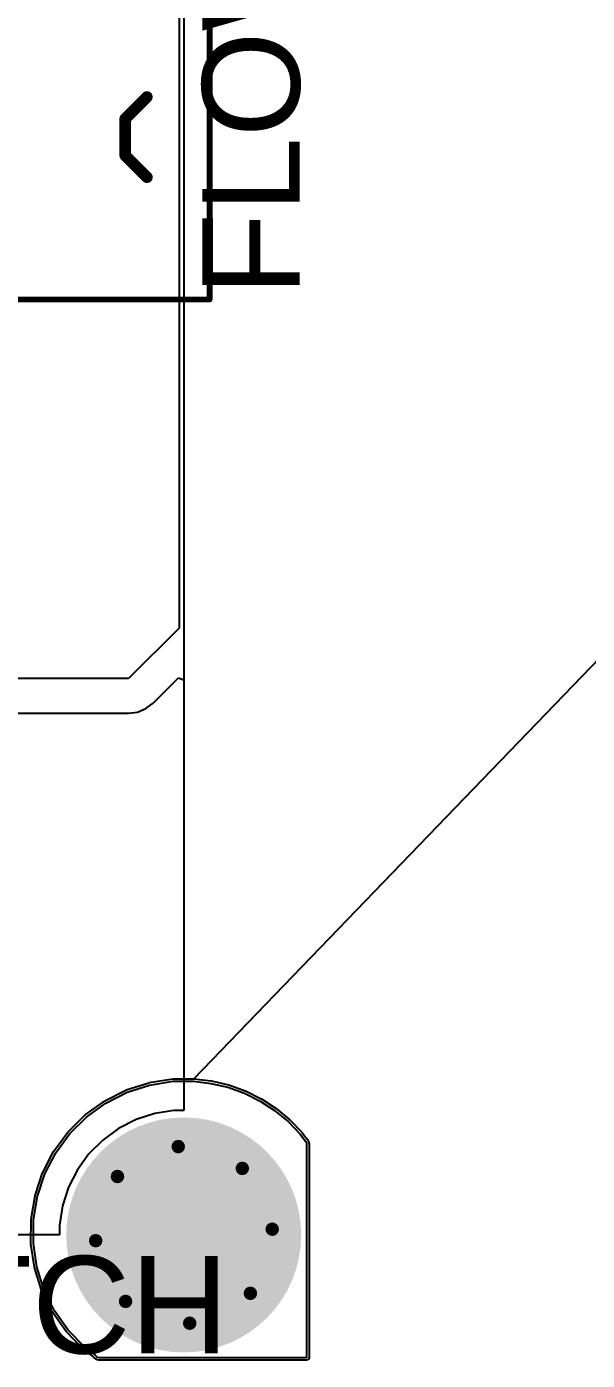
# Model space of a CAD drawing. Header units: millimetres. Extents: x -3 to 5437, y -3 to 5435.
# Drawn here: x 195.96 to 208.38, y -2.78 to 26.76 of the extents above; entities that cross this region are included whole.
import ezdxf

# ---------------------------------------------------------------- set-up
doc = ezdxf.new("R2010")
doc.units = ezdxf.units.MM
for name, color, linetype in [('BottomLayer', 5, 'Continuous'), ('BottomSolder', 6, 'Continuous'), ('MultiLayer', 9, 'Continuous'), ('PadHoleLayer', 156, 'Continuous'), ('TopLayer', 1, 'Continuous'), ('TopOverlay', 2, 'Continuous'), ('TopSolder', 216, 'Continuous'), ('ViaHoleLayer', 16, 'Continuous')]:
    doc.layers.add(name, color=color, linetype=linetype)
doc.styles.add('Arial', font='', dxfattribs={"height": 0.2})
doc.styles.get('Arial').set_extended_font_data('Arial')

# ---------------------------------------------------------------- blocks, each defined once
blk = doc.blocks.new('TBP01R1_508_03BE_340')
at = {"layer": 'BottomLayer'}
blk.add_hatch(color=5, dxfattribs=at).paths.add_polyline_path([(-4.04, 1.5), (-1.04, 1.5), (-1.04, -1.5), (-4.04, -1.5)])
h = blk.add_hatch(color=5, dxfattribs=at)
edge = h.paths.add_edge_path()
edge.add_arc((2.54, 0), 1.5, 0, 360)
h = blk.add_hatch(color=5, dxfattribs=at)
edge = h.paths.add_edge_path()
edge.add_arc((7.62, 0), 1.5, 0, 360)
at = {"layer": 'BottomSolder'}
blk.add_hatch(color=6, dxfattribs=at).paths.add_polyline_path([(-4.142, 1.602), (-0.938, 1.602), (-0.938, -1.602), (-4.142, -1.602)])
h = blk.add_hatch(color=6, dxfattribs=at)
edge = h.paths.add_edge_path()
edge.add_arc((2.54, 0), 1.602, 0, 360)
h = blk.add_hatch(color=6, dxfattribs=at)
edge = h.paths.add_edge_path()
edge.add_arc((7.62, 0), 1.602, 0, 360)
at = {"layer": 'MultiLayer'}
blk.add_hatch(color=9, dxfattribs=at).paths.add_polyline_path([(-4.04, 1.5), (-1.04, 1.5), (-1.04, -1.5), (-4.04, -1.5)])
h = blk.add_hatch(color=9, dxfattribs=at)
edge = h.paths.add_edge_path()
edge.add_arc((2.54, 0), 1.5, 0, 360)
h = blk.add_hatch(color=9, dxfattribs=at)
edge = h.paths.add_edge_path()
edge.add_arc((7.62, 0), 1.5, 0, 360)
at = {"layer": 'PadHoleLayer'}
h = blk.add_hatch(color=156, dxfattribs=at)
edge = h.paths.add_edge_path()
edge.add_arc((-2.54, 0), 0.85, 0, 360)
h = blk.add_hatch(color=156, dxfattribs=at)
edge = h.paths.add_edge_path()
edge.add_arc((2.54, 0), 0.85, 0, 360)
h = blk.add_hatch(color=156, dxfattribs=at)
edge = h.paths.add_edge_path()
edge.add_arc((7.62, 0), 0.85, 0, 360)
at = {"layer": 'TopLayer'}
blk.add_hatch(color=1, dxfattribs=at).paths.add_polyline_path([(-4.04, 1.5), (-1.04, 1.5), (-1.04, -1.5), (-4.04, -1.5)])
h = blk.add_hatch(color=1, dxfattribs=at)
edge = h.paths.add_edge_path()
edge.add_arc((2.54, 0), 1.5, 0, 360)
h = blk.add_hatch(color=1, dxfattribs=at)
edge = h.paths.add_edge_path()
edge.add_arc((7.62, 0), 1.5, 0, 360)
at = {"layer": 'TopSolder'}
blk.add_hatch(color=216, dxfattribs=at).paths.add_polyline_path([(-4.142, 1.602), (-0.938, 1.602), (-0.938, -1.602), (-4.142, -1.602)])
h = blk.add_hatch(color=216, dxfattribs=at)
edge = h.paths.add_edge_path()
edge.add_arc((2.54, 0), 1.602, 0, 360)
h = blk.add_hatch(color=216, dxfattribs=at)
edge = h.paths.add_edge_path()
edge.add_arc((7.62, 0), 1.602, 0, 360)
at = {"layer": 'TopOverlay'}
for points, const_width in [([(-5.88, -2), (-5.88, 10)], 0.127), ([(10.96, 10), (-5.88, 10)], 0.127), ([(10.96, -2), (10.96, 10)], 0.127), ([(-3.2, 8.128), (-3.683, 8.611)], 0.254), ([(-2.388, 8.128), (-1.905, 8.611)], 0.254), ([(1.88, 8.128), (1.397, 8.611)], 0.254), ([(1.88, 8.128), (1.397, 8.611)], 0.254), ([(2.692, 8.128), (3.175, 8.611)], 0.254), ([(2.692, 8.128), (3.175, 8.611)], 0.254), ([(6.96, 8.128), (6.477, 8.611)], 0.254), ([(7.772, 8.128), (8.255, 8.611)], 0.254), ([(-2.388, 8.128), (-3.2, 8.128)], 0.254), ([(2.692, 8.128), (1.88, 8.128)], 0.254), ([(2.692, 8.128), (1.88, 8.128)], 0.254), ([(7.772, 8.128), (6.96, 8.128)], 0.254), ([(10.96, -2), (-5.88, -2)], 0.127)]:
    blk.add_lwpolyline(points, dxfattribs=dict(at, const_width=const_width))
for points, const_width in [([(-5.912, 10, 1), (-5.848, 10, 1)], 0.0635), ([(-5.912, 10, 1), (-5.848, 10, 1)], 0.0635), ([(10.928, 10, 1), (10.992, 10, 1)], 0.0635), ([(10.928, 10, 1), (10.992, 10, 1)], 0.0635), ([(-3.747, 8.611, 1), (-3.619, 8.611, 1)], 0.127), ([(-1.968, 8.611, 1), (-1.841, 8.611, 1)], 0.127), ([(1.333, 8.611, 1), (1.46, 8.611, 1)], 0.127), ([(1.333, 8.611, 1), (1.46, 8.611, 1)], 0.127), ([(3.111, 8.611, 1), (3.239, 8.611, 1)], 0.127), ([(3.111, 8.611, 1), (3.239, 8.611, 1)], 0.127), ([(6.413, 8.611, 1), (6.54, 8.611, 1)], 0.127), ([(8.191, 8.611, 1), (8.319, 8.611, 1)], 0.127), ([(-3.264, 8.128, 1), (-3.137, 8.128, 1)], 0.127), ([(-3.264, 8.128, 1), (-3.137, 8.128, 1)], 0.127), ([(-2.451, 8.128, 1), (-2.324, 8.128, 1)], 0.127), ([(-2.451, 8.128, 1), (-2.324, 8.128, 1)], 0.127), ([(1.816, 8.128, 1), (1.943, 8.128, 1)], 0.127), ([(1.816, 8.128, 1), (1.943, 8.128, 1)], 0.127), ([(1.816, 8.128, 1), (1.943, 8.128, 1)], 0.127), ([(1.816, 8.128, 1), (1.943, 8.128, 1)], 0.127), ([(2.629, 8.128, 1), (2.756, 8.128, 1)], 0.127), ([(2.629, 8.128, 1), (2.756, 8.128, 1)], 0.127), ([(2.629, 8.128, 1), (2.756, 8.128, 1)], 0.127), ([(2.629, 8.128, 1), (2.756, 8.128, 1)], 0.127), ([(6.896, 8.128, 1), (7.023, 8.128, 1)], 0.127), ([(6.896, 8.128, 1), (7.023, 8.128, 1)], 0.127), ([(7.709, 8.128, 1), (7.836, 8.128, 1)], 0.127), ([(7.709, 8.128, 1), (7.836, 8.128, 1)], 0.127), ([(-2.618, -1.702, 1), (-2.818, -1.702, 1)], 0.2), ([(-2.868, -1.702, 1), (-2.768, -1.702, 1)], 0.1), ([(-2.668, -1.702, 1), (-2.568, -1.702, 1)], 0.1), ([(-5.912, -2, 1), (-5.848, -2, 1)], 0.0635), ([(-5.912, -2, 1), (-5.848, -2, 1)], 0.0635), ([(10.928, -2, 1), (10.992, -2, 1)], 0.0635), ([(10.928, -2, 1), (10.992, -2, 1)], 0.0635)]:
    blk.add_lwpolyline(points, format="xyb", close=True, dxfattribs=dict(at, const_width=const_width))

msp = doc.modelspace()

# ---------------------------------------------------------------- hatches: boundary and pattern name
at = {"layer": 'BottomLayer'}
h = msp.add_hatch(color=5, dxfattribs=at)
edge = h.paths.add_edge_path()
edge.add_arc((199.443, -0.003), 2.5, 0, 360)
h = msp.add_hatch(color=5, dxfattribs=at)
edge = h.paths.add_edge_path()
edge.add_arc((199.321, 1.953), 0.3, 0, 360)
h = msp.add_hatch(color=5, dxfattribs=at)
edge = h.paths.add_edge_path()
edge.add_arc((197.975, 1.291), 0.3, 0, 360)
h = msp.add_hatch(color=5, dxfattribs=at)
edge = h.paths.add_edge_path()
edge.add_arc((200.741, 1.47), 0.3, 0, 360)
h = msp.add_hatch(color=5, dxfattribs=at)
edge = h.paths.add_edge_path()
edge.add_arc((201.403, 0.124), 0.3, 0, 360)
h = msp.add_hatch(color=5, dxfattribs=at)
edge = h.paths.add_edge_path()
edge.add_arc((197.492, -0.13), 0.3, 0, 360)
h = msp.add_hatch(color=5, dxfattribs=at)
edge = h.paths.add_edge_path()
edge.add_arc((198.154, -1.475), 0.3, 0, 360)
h = msp.add_hatch(color=5, dxfattribs=at)
edge = h.paths.add_edge_path()
edge.add_arc((200.92, -1.296), 0.3, 0, 360)
h = msp.add_hatch(color=5, dxfattribs=at)
edge = h.paths.add_edge_path()
edge.add_arc((199.575, -1.958), 0.3, 0, 360)
at = {"layer": 'BottomSolder'}
h = msp.add_hatch(color=6, dxfattribs=at)
edge = h.paths.add_edge_path()
edge.add_arc((199.443, -0.003), 2.602, 0, 360)
h = msp.add_hatch(color=6, dxfattribs=at)
edge = h.paths.add_edge_path()
edge.add_arc((199.321, 1.953), 0.15, 0, 360)
h = msp.add_hatch(color=6, dxfattribs=at)
edge = h.paths.add_edge_path()
edge.add_arc((200.741, 1.47), 0.15, 0, 360)
h = msp.add_hatch(color=6, dxfattribs=at)
edge = h.paths.add_edge_path()
edge.add_arc((197.975, 1.291), 0.15, 0, 360)
h = msp.add_hatch(color=6, dxfattribs=at)
edge = h.paths.add_edge_path()
edge.add_arc((197.492, -0.13), 0.15, 0, 360)
h = msp.add_hatch(color=6, dxfattribs=at)
edge = h.paths.add_edge_path()
edge.add_arc((201.403, 0.124), 0.15, 0, 360)
h = msp.add_hatch(color=6, dxfattribs=at)
edge = h.paths.add_edge_path()
edge.add_arc((200.92, -1.296), 0.15, 0, 360)
h = msp.add_hatch(color=6, dxfattribs=at)
edge = h.paths.add_edge_path()
edge.add_arc((198.154, -1.475), 0.15, 0, 360)
h = msp.add_hatch(color=6, dxfattribs=at)
edge = h.paths.add_edge_path()
edge.add_arc((199.575, -1.958), 0.15, 0, 360)
at = {"layer": 'MultiLayer'}
h = msp.add_hatch(color=9, dxfattribs=at)
edge = h.paths.add_edge_path()
edge.add_arc((199.443, -0.003), 2.5, 0, 360)
at = {"layer": 'PadHoleLayer'}
h = msp.add_hatch(color=156, dxfattribs=at)
edge = h.paths.add_edge_path()
edge.add_arc((199.443, -0.003), 1.55, 0, 360)
at = {"layer": 'TopLayer'}
h = msp.add_hatch(color=1, dxfattribs=at)
edge = h.paths.add_edge_path()
edge.add_arc((199.443, -0.003), 2.5, 0, 360)
h = msp.add_hatch(color=1, dxfattribs=at)
edge = h.paths.add_edge_path()
edge.add_arc((199.321, 1.953), 0.3, 0, 360)
h = msp.add_hatch(color=1, dxfattribs=at)
edge = h.paths.add_edge_path()
edge.add_arc((197.975, 1.291), 0.3, 0, 360)
h = msp.add_hatch(color=1, dxfattribs=at)
edge = h.paths.add_edge_path()
edge.add_arc((200.741, 1.47), 0.3, 0, 360)
h = msp.add_hatch(color=1, dxfattribs=at)
edge = h.paths.add_edge_path()
edge.add_arc((201.403, 0.124), 0.3, 0, 360)
h = msp.add_hatch(color=1, dxfattribs=at)
edge = h.paths.add_edge_path()
edge.add_arc((197.492, -0.13), 0.3, 0, 360)
h = msp.add_hatch(color=1, dxfattribs=at)
edge = h.paths.add_edge_path()
edge.add_arc((198.154, -1.475), 0.3, 0, 360)
h = msp.add_hatch(color=1, dxfattribs=at)
edge = h.paths.add_edge_path()
edge.add_arc((200.92, -1.296), 0.3, 0, 360)
h = msp.add_hatch(color=1, dxfattribs=at)
edge = h.paths.add_edge_path()
edge.add_arc((199.575, -1.958), 0.3, 0, 360)
at = {"layer": 'TopSolder'}
h = msp.add_hatch(color=216, dxfattribs=at)
edge = h.paths.add_edge_path()
edge.add_arc((199.443, -0.003), 2.602, 0, 360)
h = msp.add_hatch(color=216, dxfattribs=at)
edge = h.paths.add_edge_path()
edge.add_arc((199.321, 1.953), 0.15, 0, 360)
h = msp.add_hatch(color=216, dxfattribs=at)
edge = h.paths.add_edge_path()
edge.add_arc((200.741, 1.47), 0.15, 0, 360)
h = msp.add_hatch(color=216, dxfattribs=at)
edge = h.paths.add_edge_path()
edge.add_arc((197.975, 1.291), 0.15, 0, 360)
h = msp.add_hatch(color=216, dxfattribs=at)
edge = h.paths.add_edge_path()
edge.add_arc((197.492, -0.13), 0.15, 0, 360)
h = msp.add_hatch(color=216, dxfattribs=at)
edge = h.paths.add_edge_path()
edge.add_arc((201.403, 0.124), 0.15, 0, 360)
h = msp.add_hatch(color=216, dxfattribs=at)
edge = h.paths.add_edge_path()
edge.add_arc((200.92, -1.296), 0.15, 0, 360)
h = msp.add_hatch(color=216, dxfattribs=at)
edge = h.paths.add_edge_path()
edge.add_arc((198.154, -1.475), 0.15, 0, 360)
h = msp.add_hatch(color=216, dxfattribs=at)
edge = h.paths.add_edge_path()
edge.add_arc((199.575, -1.958), 0.15, 0, 360)
at = {"layer": 'ViaHoleLayer'}
h = msp.add_hatch(color=16, dxfattribs=at)
edge = h.paths.add_edge_path()
edge.add_arc((199.321, 1.953), 0.15, 0, 360)
h = msp.add_hatch(color=16, dxfattribs=at)
edge = h.paths.add_edge_path()
edge.add_arc((200.741, 1.47), 0.15, 0, 360)
h = msp.add_hatch(color=16, dxfattribs=at)
edge = h.paths.add_edge_path()
edge.add_arc((197.975, 1.291), 0.15, 0, 360)
h = msp.add_hatch(color=16, dxfattribs=at)
edge = h.paths.add_edge_path()
edge.add_arc((197.492, -0.13), 0.15, 0, 360)
h = msp.add_hatch(color=16, dxfattribs=at)
edge = h.paths.add_edge_path()
edge.add_arc((201.403, 0.124), 0.15, 0, 360)
h = msp.add_hatch(color=16, dxfattribs=at)
edge = h.paths.add_edge_path()
edge.add_arc((200.92, -1.296), 0.15, 0, 360)
h = msp.add_hatch(color=16, dxfattribs=at)
edge = h.paths.add_edge_path()
edge.add_arc((198.154, -1.475), 0.15, 0, 360)
h = msp.add_hatch(color=16, dxfattribs=at)
edge = h.paths.add_edge_path()
edge.add_arc((199.575, -1.958), 0.15, 0, 360)

# ---------------------------------------------------------------- linework, layer by layer
at = {"layer": 'BottomLayer'}
for p, q in [((199.339, 86.03), (199.339, 13.437)), ((199.339, 13.437), (198.222, 12.319)), ((198.222, 12.319), (187.63, 12.319)), ((198.765, 11.776), (199.326, 12.337)), ((199.326, 12.337), (199.443, 12.288)), ((199.443, 12.288), (199.443, 2.751)), ((187.63, 11.55), (198.222, 11.55)), ((198.222, 11.55), (198.421, 11.577)), ((198.421, 11.577), (198.606, 11.653)), ((198.606, 11.653), (198.765, 11.776)), ((198.188, 3.156), (198.687, 3.317)), ((198.687, 3.317), (199.206, 3.399)), ((199.206, 3.399), (199.469, 3.399)), ((199.469, 3.399), (199.662, 3.399)), ((199.662, 3.399), (200.046, 3.354)), ((200.046, 3.354), (200.423, 3.266)), ((200.423, 3.266), (200.786, 3.135)), ((197.719, 2.918), (198.188, 3.156)), ((200.786, 3.135), (201.133, 2.963)), ((201.133, 2.963), (201.457, 2.753)), ((197.293, 2.611), (197.719, 2.918)), ((198.799, 2.684), (198.386, 2.55)), ((199.227, 2.751), (198.799, 2.684)), ((199.443, 2.751), (199.227, 2.751)), ((201.457, 2.753), (201.755, 2.507)), ((196.92, 2.241), (197.293, 2.611)), ((198.386, 2.55), (198, 2.353)), ((201.755, 2.507), (202.023, 2.228)), ((196.609, 1.818), (196.92, 2.241)), ((197.649, 2.098), (197.343, 1.791)), ((198, 2.353), (197.649, 2.098)), ((202.023, 2.228), (202.14, 2.074)), ((202.14, 2.074), (202.146, 2.066)), ((196.368, 1.352), (196.609, 1.818)), ((197.343, 1.791), (197.088, 1.441)), ((202.146, 2.066), (202.156, 2.047)), ((202.156, 2.047), (202.162, 2.028)), ((202.162, 2.028), (202.166, 2.007)), ((202.166, 2.007), (202.166, 1.997)), ((202.166, 1.997), (202.166, 1.997)), ((202.166, 1.997), (202.166, -2.725)), ((196.203, 0.853), (196.368, 1.352)), ((197.088, 1.441), (196.891, 1.055)), ((196.891, 1.055), (196.757, 0.642)), ((196.116, 0.335), (196.203, 0.853)), ((196.757, 0.642), (196.689, 0.214)), ((196.112, -0.19), (196.116, 0.335)), ((196.689, 0.214), (196.689, -0.003)), ((196.689, -0.003), (114.941, -0.003)), ((196.189, -0.71), (196.112, -0.19)), ((196.346, -1.211), (196.189, -0.71)), ((196.58, -1.681), (196.346, -1.211)), ((196.883, -2.11), (196.58, -1.681)), ((197.25, -2.486), (196.883, -2.11)), ((197.46, -2.643), (197.25, -2.486)), ((197.463, -2.645), (197.46, -2.643)), ((197.46, -2.643), (197.46, -2.643)), ((197.467, -2.648), (197.463, -2.645)), ((197.472, -2.651), (197.467, -2.648)), ((197.477, -2.654), (197.472, -2.651)), ((197.479, -2.655), (197.477, -2.654)), ((197.487, -2.671), (197.479, -2.655)), ((197.511, -2.697), (197.487, -2.671)), ((197.541, -2.715), (197.511, -2.697)), ((197.575, -2.725), (197.541, -2.715)), ((197.593, -2.725), (197.575, -2.725)), ((200.9, -2.725), (197.593, -2.725)), ((202.166, -2.725), (200.9, -2.725))]:
    msp.add_line(p, q, dxfattribs=at)
at = {"layer": 'BottomSolder'}
for p, q in [((199.665, 3.453), (5436.901, 5435.166)), ((198.171, 3.208), (198.671, 3.369)), ((198.671, 3.369), (198.675, 3.369)), ((198.675, 3.369), (198.679, 3.371)), ((198.679, 3.371), (199.198, 3.453)), ((199.198, 3.453), (199.202, 3.452)), ((199.202, 3.452), (199.206, 3.454)), ((199.206, 3.454), (199.469, 3.454)), ((199.469, 3.454), (199.662, 3.454)), ((199.662, 3.454), (199.665, 3.453)), ((199.665, 3.453), (199.668, 3.453)), ((199.668, 3.453), (200.053, 3.409)), ((200.053, 3.409), (200.055, 3.407)), ((200.055, 3.407), (200.059, 3.408)), ((200.059, 3.408), (200.435, 3.32)), ((200.435, 3.32), (200.438, 3.318)), ((200.438, 3.318), (200.441, 3.318)), ((200.441, 3.318), (200.805, 3.187)), ((197.261, 2.656), (197.687, 2.963)), ((197.687, 2.963), (197.691, 2.964)), ((197.691, 2.964), (197.694, 2.967)), ((197.694, 2.967), (198.163, 3.205)), ((198.163, 3.205), (198.167, 3.205)), ((198.167, 3.205), (198.171, 3.208)), ((200.805, 3.187), (200.808, 3.185)), ((200.808, 3.185), (200.811, 3.185)), ((200.811, 3.185), (201.157, 3.013)), ((201.157, 3.013), (201.159, 3.01)), ((201.159, 3.01), (201.163, 3.01)), ((201.163, 3.01), (201.487, 2.799)), ((201.487, 2.799), (201.489, 2.796)), ((201.489, 2.796), (201.492, 2.795)), ((201.492, 2.795), (201.79, 2.549)), ((196.882, 2.28), (197.254, 2.65)), ((197.254, 2.65), (197.259, 2.652)), ((197.259, 2.652), (197.261, 2.656)), ((201.79, 2.549), (201.792, 2.546)), ((201.792, 2.546), (201.795, 2.545)), ((201.795, 2.545), (202.063, 2.266)), ((196.565, 1.851), (196.876, 2.274)), ((196.876, 2.274), (196.88, 2.276)), ((196.88, 2.276), (196.882, 2.28)), ((202.063, 2.266), (202.064, 2.263)), ((202.064, 2.263), (202.067, 2.261)), ((202.067, 2.261), (202.184, 2.107)), ((202.184, 2.107), (202.184, 2.107)), ((202.184, 2.107), (202.19, 2.099)), ((202.19, 2.099), (202.191, 2.094)), ((202.191, 2.094), (202.195, 2.091)), ((202.195, 2.091), (202.204, 2.073)), ((202.204, 2.073), (202.205, 2.068)), ((202.205, 2.068), (202.208, 2.065)), ((196.319, 1.377), (196.561, 1.843)), ((196.561, 1.843), (196.564, 1.846)), ((196.564, 1.846), (196.565, 1.851)), ((202.208, 2.065), (202.215, 2.045)), ((202.215, 2.045), (202.214, 2.041)), ((202.214, 2.041), (202.217, 2.037)), ((202.217, 2.037), (202.22, 2.016)), ((202.22, 2.016), (202.219, 2.012)), ((202.219, 2.012), (202.221, 2.007)), ((202.221, 2.007), (202.221, 1.997)), ((202.221, 1.997), (202.221, 1.997)), ((202.221, 1.997), (202.221, -2.725)), ((196.15, 0.87), (196.316, 1.369)), ((196.316, 1.369), (196.319, 1.372)), ((196.319, 1.372), (196.319, 1.377)), ((196.062, 0.344), (196.148, 0.862)), ((196.148, 0.862), (196.151, 0.866)), ((196.151, 0.866), (196.15, 0.87)), ((196.057, -0.19), (196.061, 0.336)), ((196.061, 0.336), (196.063, 0.34)), ((196.063, 0.34), (196.062, 0.344)), ((196.059, -0.194), (196.057, -0.19)), ((196.058, -0.198), (196.059, -0.194)), ((196.135, -0.718), (196.058, -0.198)), ((196.137, -0.722), (196.135, -0.718)), ((196.137, -0.726), (196.137, -0.722)), ((196.294, -1.227), (196.137, -0.726)), ((196.297, -1.231), (196.294, -1.227)), ((196.297, -1.235), (196.297, -1.231)), ((196.53, -1.706), (196.297, -1.235)), ((196.534, -1.709), (196.53, -1.706)), ((196.535, -1.713), (196.534, -1.709)), ((196.839, -2.142), (196.535, -1.713)), ((196.842, -2.144), (196.839, -2.142)), ((196.844, -2.148), (196.842, -2.144)), ((197.211, -2.524), (196.844, -2.148)), ((197.215, -2.526), (197.211, -2.524)), ((197.217, -2.53), (197.215, -2.526)), ((197.427, -2.687), (197.217, -2.53)), ((197.43, -2.689), (197.427, -2.687)), ((197.427, -2.687), (197.427, -2.687)), ((197.431, -2.689), (197.43, -2.689)), ((197.432, -2.69), (197.431, -2.689)), ((197.436, -2.693), (197.432, -2.69)), ((197.437, -2.694), (197.436, -2.693)), ((197.438, -2.695), (197.437, -2.694)), ((197.444, -2.7), (197.438, -2.695)), ((197.447, -2.708), (197.444, -2.7)), ((197.471, -2.734), (197.447, -2.708)), ((197.478, -2.737), (197.471, -2.734)), ((197.482, -2.744), (197.478, -2.737)), ((197.513, -2.762), (197.482, -2.744)), ((197.52, -2.763), (197.513, -2.762)), ((197.526, -2.768), (197.52, -2.763)), ((197.56, -2.778), (197.526, -2.768)), ((197.568, -2.777), (197.56, -2.778)), ((197.575, -2.78), (197.568, -2.777)), ((197.593, -2.78), (197.575, -2.78)), ((200.9, -2.78), (197.593, -2.78)), ((197.593, -2.78), (197.593, -2.78)), ((202.166, -2.78), (200.9, -2.78)), ((202.205, -2.764), (202.166, -2.78)), ((202.221, -2.725), (202.205, -2.764))]:
    msp.add_line(p, q, dxfattribs=at)
at = {"layer": 'TopLayer'}
for p, q in [((199.443, 96.89), (199.443, 2.751)), ((198.188, 3.156), (198.687, 3.317)), ((198.687, 3.317), (199.206, 3.399)), ((199.206, 3.399), (199.469, 3.399)), ((199.469, 3.399), (199.662, 3.399)), ((199.662, 3.399), (200.046, 3.354)), ((200.046, 3.354), (200.423, 3.266)), ((200.423, 3.266), (200.786, 3.135)), ((197.719, 2.918), (198.188, 3.156)), ((200.786, 3.135), (201.133, 2.963)), ((201.133, 2.963), (201.457, 2.753)), ((197.293, 2.611), (197.719, 2.918)), ((198.799, 2.684), (198.386, 2.55)), ((199.227, 2.751), (198.799, 2.684)), ((199.443, 2.751), (199.227, 2.751)), ((201.457, 2.753), (201.755, 2.507)), ((196.92, 2.241), (197.293, 2.611)), ((198.386, 2.55), (198, 2.353)), ((201.755, 2.507), (202.023, 2.228)), ((196.609, 1.818), (196.92, 2.241)), ((197.649, 2.098), (197.343, 1.791)), ((198, 2.353), (197.649, 2.098)), ((202.023, 2.228), (202.14, 2.074)), ((202.14, 2.074), (202.146, 2.066)), ((196.368, 1.352), (196.609, 1.818)), ((197.343, 1.791), (197.088, 1.441)), ((202.146, 2.066), (202.156, 2.047)), ((202.156, 2.047), (202.162, 2.028)), ((202.162, 2.028), (202.166, 2.007)), ((202.166, 2.007), (202.166, 1.997)), ((202.166, 1.997), (202.166, 1.997)), ((202.166, 1.997), (202.166, -2.725)), ((196.203, 0.853), (196.368, 1.352)), ((197.088, 1.441), (196.891, 1.055)), ((196.891, 1.055), (196.757, 0.642)), ((196.116, 0.335), (196.203, 0.853)), ((196.757, 0.642), (196.689, 0.214)), ((196.112, -0.19), (196.116, 0.335)), ((196.689, 0.214), (196.689, -0.003)), ((196.689, -0.003), (107.897, -0.003)), ((196.189, -0.71), (196.112, -0.19)), ((196.346, -1.211), (196.189, -0.71)), ((196.58, -1.681), (196.346, -1.211)), ((196.883, -2.11), (196.58, -1.681)), ((197.25, -2.486), (196.883, -2.11)), ((197.46, -2.643), (197.25, -2.486)), ((197.463, -2.645), (197.46, -2.643)), ((197.46, -2.643), (197.46, -2.643)), ((197.467, -2.648), (197.463, -2.645)), ((197.472, -2.651), (197.467, -2.648)), ((197.477, -2.654), (197.472, -2.651)), ((197.479, -2.655), (197.477, -2.654)), ((197.487, -2.671), (197.479, -2.655)), ((197.511, -2.697), (197.487, -2.671)), ((197.541, -2.715), (197.511, -2.697)), ((197.575, -2.725), (197.541, -2.715)), ((197.593, -2.725), (197.575, -2.725)), ((200.9, -2.725), (197.593, -2.725)), ((202.166, -2.725), (200.9, -2.725))]:
    msp.add_line(p, q, dxfattribs=at)
at = {"layer": 'TopSolder'}
for p, q in [((199.665, 3.453), (5436.901, 5435.166)), ((198.171, 3.208), (198.671, 3.369)), ((198.671, 3.369), (198.675, 3.369)), ((198.675, 3.369), (198.679, 3.371)), ((198.679, 3.371), (199.198, 3.453)), ((199.198, 3.453), (199.202, 3.452)), ((199.202, 3.452), (199.206, 3.454)), ((199.206, 3.454), (199.469, 3.454)), ((199.469, 3.454), (199.662, 3.454)), ((199.662, 3.454), (199.665, 3.453)), ((199.665, 3.453), (199.668, 3.453)), ((199.668, 3.453), (200.053, 3.409)), ((200.053, 3.409), (200.055, 3.407)), ((200.055, 3.407), (200.059, 3.408)), ((200.059, 3.408), (200.435, 3.32)), ((200.435, 3.32), (200.438, 3.318)), ((200.438, 3.318), (200.441, 3.318)), ((200.441, 3.318), (200.805, 3.187)), ((197.261, 2.656), (197.687, 2.963)), ((197.687, 2.963), (197.691, 2.964)), ((197.691, 2.964), (197.694, 2.967)), ((197.694, 2.967), (198.163, 3.205)), ((198.163, 3.205), (198.167, 3.205)), ((198.167, 3.205), (198.171, 3.208)), ((200.805, 3.187), (200.808, 3.185)), ((200.808, 3.185), (200.811, 3.185)), ((200.811, 3.185), (201.157, 3.013)), ((201.157, 3.013), (201.159, 3.01)), ((201.159, 3.01), (201.163, 3.01)), ((201.163, 3.01), (201.487, 2.799)), ((201.487, 2.799), (201.489, 2.796)), ((201.489, 2.796), (201.492, 2.795)), ((201.492, 2.795), (201.79, 2.549)), ((196.882, 2.28), (197.254, 2.65)), ((197.254, 2.65), (197.259, 2.652)), ((197.259, 2.652), (197.261, 2.656)), ((201.79, 2.549), (201.792, 2.546)), ((201.792, 2.546), (201.795, 2.545)), ((201.795, 2.545), (202.063, 2.266)), ((196.565, 1.851), (196.876, 2.274)), ((196.876, 2.274), (196.88, 2.276)), ((196.88, 2.276), (196.882, 2.28)), ((202.063, 2.266), (202.064, 2.263)), ((202.064, 2.263), (202.067, 2.261)), ((202.067, 2.261), (202.184, 2.107)), ((202.184, 2.107), (202.184, 2.107)), ((202.184, 2.107), (202.19, 2.099)), ((202.19, 2.099), (202.191, 2.094)), ((202.191, 2.094), (202.195, 2.091)), ((202.195, 2.091), (202.204, 2.073)), ((202.204, 2.073), (202.205, 2.068)), ((202.205, 2.068), (202.208, 2.065)), ((196.319, 1.377), (196.561, 1.843)), ((196.561, 1.843), (196.564, 1.846)), ((196.564, 1.846), (196.565, 1.851)), ((202.208, 2.065), (202.215, 2.045)), ((202.215, 2.045), (202.214, 2.041)), ((202.214, 2.041), (202.217, 2.037)), ((202.217, 2.037), (202.22, 2.016)), ((202.22, 2.016), (202.219, 2.012)), ((202.219, 2.012), (202.221, 2.007)), ((202.221, 2.007), (202.221, 1.997)), ((202.221, 1.997), (202.221, 1.997)), ((202.221, 1.997), (202.221, -2.725)), ((196.15, 0.87), (196.316, 1.369)), ((196.316, 1.369), (196.319, 1.372)), ((196.319, 1.372), (196.319, 1.377)), ((196.062, 0.344), (196.148, 0.862)), ((196.148, 0.862), (196.151, 0.866)), ((196.151, 0.866), (196.15, 0.87)), ((196.057, -0.19), (196.061, 0.336)), ((196.061, 0.336), (196.063, 0.34)), ((196.063, 0.34), (196.062, 0.344)), ((196.059, -0.194), (196.057, -0.19)), ((196.058, -0.198), (196.059, -0.194)), ((196.135, -0.718), (196.058, -0.198)), ((196.137, -0.722), (196.135, -0.718)), ((196.137, -0.726), (196.137, -0.722)), ((196.294, -1.227), (196.137, -0.726)), ((196.297, -1.231), (196.294, -1.227)), ((196.297, -1.235), (196.297, -1.231)), ((196.53, -1.706), (196.297, -1.235)), ((196.534, -1.709), (196.53, -1.706)), ((196.535, -1.713), (196.534, -1.709)), ((196.839, -2.142), (196.535, -1.713)), ((196.842, -2.144), (196.839, -2.142)), ((196.844, -2.148), (196.842, -2.144)), ((197.211, -2.524), (196.844, -2.148)), ((197.215, -2.526), (197.211, -2.524)), ((197.217, -2.53), (197.215, -2.526)), ((197.427, -2.687), (197.217, -2.53)), ((197.43, -2.689), (197.427, -2.687)), ((197.427, -2.687), (197.427, -2.687)), ((197.431, -2.689), (197.43, -2.689)), ((197.432, -2.69), (197.431, -2.689)), ((197.436, -2.693), (197.432, -2.69)), ((197.437, -2.694), (197.436, -2.693)), ((197.438, -2.695), (197.437, -2.694)), ((197.444, -2.7), (197.438, -2.695)), ((197.447, -2.708), (197.444, -2.7)), ((197.471, -2.734), (197.447, -2.708)), ((197.478, -2.737), (197.471, -2.734)), ((197.482, -2.744), (197.478, -2.737)), ((197.513, -2.762), (197.482, -2.744)), ((197.52, -2.763), (197.513, -2.762)), ((197.526, -2.768), (197.52, -2.763)), ((197.56, -2.778), (197.526, -2.768)), ((197.568, -2.777), (197.56, -2.778)), ((197.575, -2.78), (197.568, -2.777)), ((197.593, -2.78), (197.575, -2.78)), ((200.9, -2.78), (197.593, -2.78)), ((197.593, -2.78), (197.593, -2.78)), ((202.166, -2.78), (200.9, -2.78)), ((202.205, -2.764), (202.166, -2.78)), ((202.221, -2.725), (202.205, -2.764))]:
    msp.add_line(p, q, dxfattribs=at)

# ---------------------------------------------------------------- block references
at = {"rotation": 270}
msp.add_blockref('TBP01R1_508_03BE_340', (190.017, 31.675), dxfattribs=at)

# ---------------------------------------------------------------- texts
at = {"layer": 'TopOverlay', "style": 'Arial'}
for s, rotation, p in [('FLOW METER-1', 90, (202.012, 20.787)), ('PRESSURE SWITCH', 360, (171.115, -2.628))]:
    msp.add_text(s, height=2.159, rotation=rotation, dxfattribs=at).set_placement(p)

doc.saveas('drawing.dxf')
